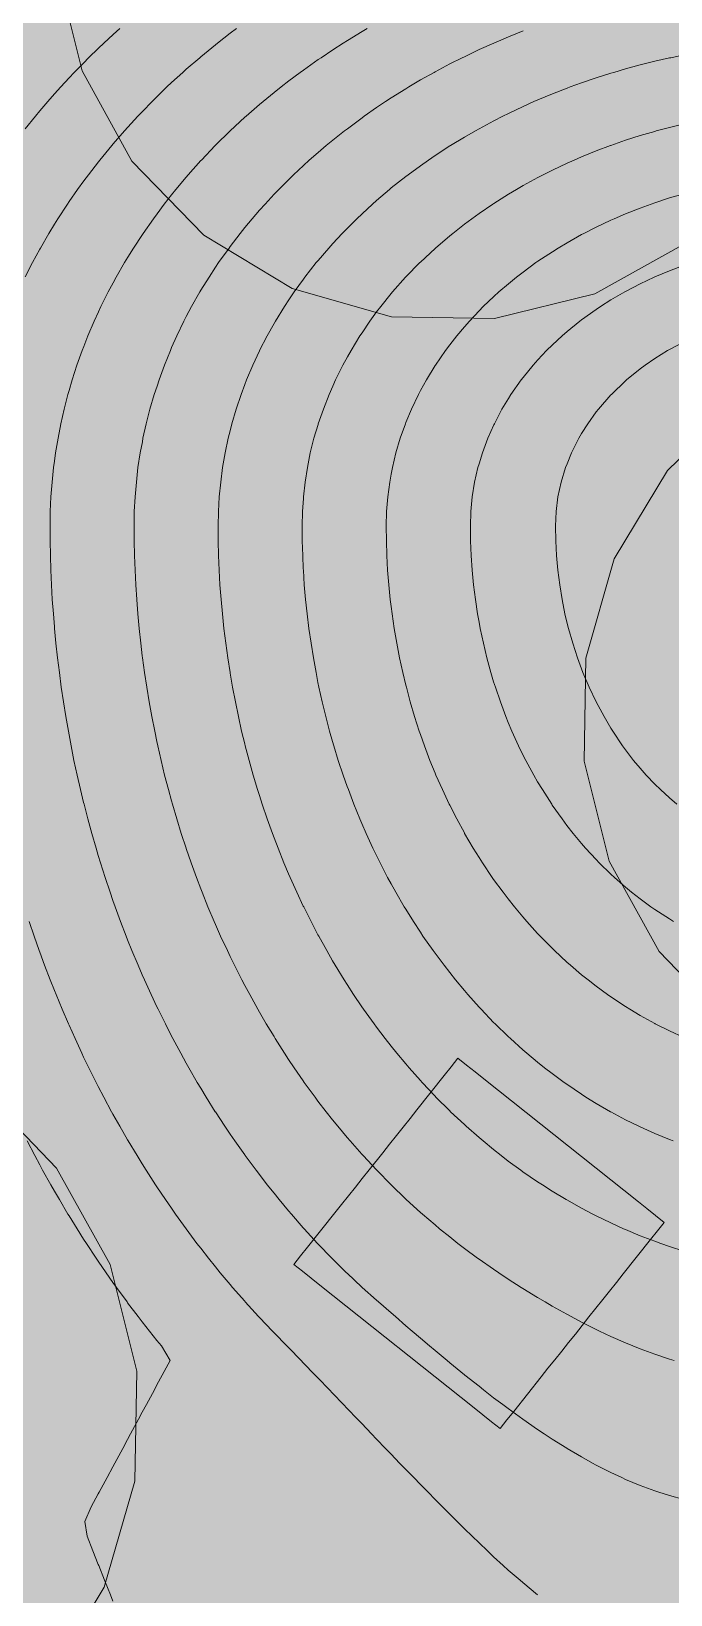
# Model space of a CAD drawing. Header units: millimetres. Extents: x -146962 to 322503, y -183624 to 284367.
# Drawn here: x 108137 to 112504, y 40599 to 51280 of the extents above; entities that cross this region are included whole.
import ezdxf

# ---------------------------------------------------------------- set-up
doc = ezdxf.new("R2010")
doc.units = ezdxf.units.MM
doc.layers.add('06_部屋の色', color=8, linetype='Continuous', lineweight=0)
doc.layers.add('30_敷地・外構', color=8, linetype='Continuous', lineweight=9)

msp = doc.modelspace()

# ---------------------------------------------------------------- hatches: boundary and pattern name
at = {"layer": '06_部屋の色', "true_color": 0xdde9cf}
msp.add_hatch(color=8, dxfattribs=at).paths.add_polyline_path([(83510, 29401), (83510, 31671), (83754, 32065), (83999, 32458), (84245, 32851), (84492, 33243), (84739, 33635), (84988, 34026), (85238, 34416), (85488, 34806), (85740, 35195), (85992, 35584), (86246, 35972), (86500, 36359), (86756, 36746), (87012, 37132), (87269, 37518), (87527, 37902), (87786, 38287), (88046, 38670), (88307, 39053), (88569, 39435), (88832, 39817), (89096, 40198), (89360, 40579), (89626, 40958), (89893, 41337), (90160, 41716), (90428, 42094), (90698, 42471), (90968, 42847), (91239, 43223), (91511, 43598), (91784, 43973), (92058, 44347), (92333, 44720), (92608, 45092), (92885, 45464), (93163, 45835), (93441, 46206), (93720, 46575), (94001, 46944), (94282, 47313), (94564, 47681), (94847, 48048), (95130, 48414), (95415, 48780), (95701, 49145), (95987, 49509), (96275, 49872), (96563, 50235), (96852, 50597), (97142, 50959), (97433, 51320), (97725, 51680), (98017, 52039), (98311, 52398), (98605, 52755), (98901, 53113), (99197, 53469), (99494, 53825), (99792, 54180), (100090, 54534), (100390, 54888), (100690, 55240), (100992, 55592), (101294, 55944), (101597, 56294), (101901, 56644), (102206, 56993), (102511, 57342), (102818, 57689), (103125, 58036), (103433, 58382), (103742, 58728), (104052, 59072), (104363, 59416), (104674, 59759), (104986, 60102), (105300, 60443), (105614, 60784), (105929, 61124), (106244, 61463), (106561, 61802), (106878, 62140), (107196, 62477), (107515, 62813), (107835, 63148), (108155, 63483), (108477, 63817), (108799, 64150), (109122, 64482), (109446, 64813), (109771, 65144), (110096, 65474), (110422, 65803), (110749, 66131), (111077, 66459), (111406, 66786), (111735, 67112), (112066, 67437), (112397, 67761), (112729, 68084), (113061, 68407), (113395, 68729), (113729, 69050), (114064, 69370), (114400, 69690), (114736, 70008), (115073, 70326), (115411, 70643), (115750, 70959), (116090, 71274), (116430, 71589), (116771, 71902), (117113, 72215), (117456, 72527), (117800, 72838), (118597, 72838), (118594, 29399)])
at = {"layer": '30_敷地・外構', "true_color": 0xcfe0b8}
for points in [[(110690, 54682), (111395, 54670), (112072, 54475), (112677, 54112), (113166, 53605), (113508, 52989), (113678, 52305), (113666, 51600), (113472, 50923), (113109, 50319), (112602, 49829), (111985, 49487), (111301, 49317), (110597, 49329), (109919, 49523), (109315, 49886), (108825, 50393), (108484, 51010), (108313, 51694), (108325, 52398), (108520, 53076), (108883, 53680), (109390, 54170), (110006, 54511)], [(113606, 49111), (114290, 49282), (114995, 49269), (115672, 49075), (116276, 48712), (116766, 48205), (117108, 47589), (117278, 46905), (117266, 46200), (117071, 45522), (116708, 44918), (116201, 44429), (115585, 44087), (114901, 43916), (114196, 43929), (113519, 44123), (112915, 44486), (112425, 44993), (112083, 45610), (111913, 46293), (111925, 46998), (112119, 47676), (112482, 48280), (112989, 48770)], [(104282, 44115), (104940, 44479), (105669, 44661), (106421, 44648), (107144, 44441), (107788, 44054), (108310, 43513), (108675, 42855), (108857, 42126), (108844, 41374), (108636, 40651), (108249, 40007), (107708, 39484), (107051, 39120), (106321, 38938), (105569, 38951), (104847, 39158), (104202, 39546), (103680, 40087), (103316, 40744), (103134, 41474), (103147, 42225), (103354, 42948), (103741, 43592)], [(110211, 43207), (110257, 43266), (110304, 43325), (110351, 43383), (110398, 43442), (110444, 43501), (110538, 43618), (110584, 43677), (110631, 43736), (110678, 43794), (110724, 43853), (110771, 43912), (110958, 44147), (111004, 44205), (111051, 44264), (111110, 44217), (111169, 44171), (111227, 44124), (112284, 43283), (112342, 43237), (112401, 43190), (112460, 43143), (112413, 43085), (112366, 43026), (112180, 42791), (112133, 42733), (112086, 42674), (112040, 42615), (111993, 42556), (111946, 42498), (111853, 42380), (111806, 42322), (111760, 42263), (111713, 42204), (111666, 42146), (111619, 42087), (111433, 41852), (111386, 41793), (111339, 41735), (111281, 41781), (111222, 41828), (111163, 41875), (110107, 42715), (110048, 42762), (109989, 42809), (109931, 42855), (109977, 42914), (110024, 42973)]]:
    msp.add_hatch(color=8, dxfattribs=at).paths.add_polyline_path(points)

# ---------------------------------------------------------------- linework, layer by layer
at = {"layer": '30_敷地・外構'}
for points in [[(113666, 51600), (113472, 50923), (113109, 50319), (112602, 49829), (111985, 49487), (111301, 49317), (110597, 49329), (109919, 49523), (109315, 49886), (108825, 50393), (108484, 51010), (108313, 51694)], [(108096, 50612), (108165, 50699), (108196, 50736), (108250, 50799), (108296, 50852), (108338, 50899), (108396, 50962), (108431, 50999), (108496, 51065), (108529, 51099), (108596, 51164), (108633, 51199), (108696, 51258), (108741, 51299)], [(108096, 49601), (108146, 49699), (108196, 49791), (108200, 49799), (108258, 49899), (108296, 49961), (108319, 49999), (108385, 50099), (108396, 50116), (108454, 50199), (108496, 50257), (108527, 50299), (108596, 50388), (108605, 50399), (108687, 50499), (108696, 50510), (108773, 50599), (108796, 50624), (108865, 50699), (108896, 50732), (108962, 50799), (108996, 50833), (109064, 50899), (109096, 50929), (109173, 50999), (109196, 51020), (109288, 51099), (109296, 51106), (109396, 51188), (109409, 51199), (109496, 51267), (109539, 51299)], [(112595, 41249), (112495, 41276), (112423, 41299), (112395, 41308), (112295, 41345), (112195, 41387), (112170, 41399), (112095, 41434), (111995, 41485), (111970, 41499), (111895, 41541), (111797, 41599), (111795, 41600), (111695, 41663), (111640, 41699), (111595, 41729), (111495, 41799), (111494, 41799), (111395, 41871), (111357, 41899), (111295, 41945), (111226, 41999), (111195, 42023), (111099, 42099), (111095, 42102), (110995, 42184), (110977, 42199), (110895, 42267), (110857, 42299), (110795, 42351), (110739, 42399), (110695, 42437), (110624, 42499), (110595, 42524), (110509, 42599), (110495, 42612), (110397, 42699), (110395, 42701), (110295, 42795), (110291, 42799), (110195, 42894), (110190, 42899), (110095, 42997), (110093, 42999), (110001, 43099), (109995, 43106), (109914, 43199), (109895, 43221), (109830, 43299), (109795, 43342), (109749, 43399), (109695, 43469), (109672, 43499), (109598, 43599), (109595, 43604), (109527, 43699), (109495, 43746), (109459, 43799), (109395, 43897), (109394, 43899), (109331, 43999), (109295, 44059), (109271, 44099), (109213, 44199), (109195, 44231), (109158, 44299), (109104, 44399), (109095, 44416), (109053, 44499), (109003, 44599), (108995, 44616), (108956, 44699), (108911, 44799), (108895, 44834), (108867, 44899), (108825, 44999), (108795, 45074), (108785, 45099), (108747, 45199), (108710, 45299), (108695, 45342), (108675, 45399), (108642, 45499), (108610, 45599), (108595, 45648), (108580, 45699), (108551, 45799), (108524, 45899), (108498, 45999), (108495, 46011), (108474, 46099), (108451, 46199), (108429, 46299), (108409, 46399), (108395, 46473), (108391, 46499), (108373, 46599), (108357, 46699), (108342, 46799), (108329, 46899), (108317, 46999), (108306, 47099), (108296, 47199), (108295, 47212), (108288, 47299), (108281, 47399), (108276, 47499), (108271, 47599), (108268, 47699), (108266, 47799), (108266, 47899), (108267, 47999), (108271, 48099), (108279, 48199), (108289, 48299), (108296, 48344), (108303, 48399), (108320, 48499), (108339, 48599), (108362, 48699), (108388, 48799), (108396, 48826), (108417, 48899), (108449, 48999), (108485, 49099), (108496, 49126), (108524, 49199), (108567, 49299), (108596, 49362), (108613, 49399), (108663, 49499), (108696, 49561), (108716, 49599), (108774, 49699), (108796, 49736), (108835, 49799), (108896, 49892), (108901, 49899), (108971, 49999), (108996, 50033), (109045, 50099), (109096, 50163), (109125, 50199), (109196, 50284), (109209, 50299), (109296, 50396), (109299, 50399), (109394, 50499), (109396, 50501), (109496, 50599), (109496, 50599), (109596, 50692), (109604, 50699), (109696, 50779), (109720, 50799), (109796, 50862), (109843, 50899), (109896, 50940), (109974, 50999), (109996, 51015), (110096, 51086), (110116, 51099), (110196, 51153), (110268, 51199), (110296, 51217), (110396, 51278), (110432, 51299)], [(112527, 42199), (112495, 42209), (112395, 42242), (112295, 42279), (112245, 42299), (112195, 42319), (112095, 42363), (112019, 42399), (111995, 42411), (111895, 42461), (111824, 42499), (111795, 42515), (111695, 42571), (111647, 42599), (111595, 42630), (111495, 42692), (111484, 42699), (111395, 42756), (111330, 42799), (111295, 42823), (111195, 42892), (111185, 42899), (111095, 42965), (111051, 42999), (110995, 43043), (110926, 43099), (110895, 43125), (110809, 43199), (110795, 43211), (110698, 43299), (110695, 43302), (110595, 43399), (110595, 43399), (110497, 43499), (110495, 43501), (110404, 43599), (110395, 43609), (110315, 43699), (110295, 43723), (110231, 43799), (110195, 43844), (110151, 43899), (110095, 43972), (110075, 43999), (110002, 44099), (109995, 44109), (109933, 44199), (109895, 44255), (109866, 44299), (109803, 44399), (109795, 44412), (109742, 44499), (109695, 44580), (109684, 44599), (109629, 44699), (109595, 44762), (109576, 44799), (109525, 44899), (109495, 44960), (109477, 44999), (109430, 45099), (109395, 45178), (109386, 45199), (109344, 45299), (109304, 45399), (109295, 45421), (109266, 45499), (109229, 45599), (109195, 45698), (109195, 45699), (109162, 45799), (109131, 45899), (109102, 45999), (109095, 46023), (109074, 46099), (109048, 46199), (109024, 46299), (109001, 46399), (108995, 46427), (108980, 46499), (108960, 46599), (108942, 46699), (108926, 46799), (108911, 46899), (108897, 46999), (108895, 47013), (108885, 47099), (108874, 47199), (108865, 47299), (108857, 47399), (108851, 47499), (108846, 47599), (108842, 47699), (108840, 47799), (108840, 47899), (108841, 47999), (108846, 48099), (108855, 48199), (108866, 48299), (108882, 48399), (108896, 48475), (108900, 48499), (108922, 48599), (108948, 48699), (108977, 48799), (108996, 48856), (109010, 48899), (109047, 48999), (109087, 49099), (109096, 49119), (109131, 49199), (109180, 49299), (109196, 49330), (109232, 49399), (109289, 49499), (109296, 49510), (109351, 49599), (109396, 49668), (109417, 49699), (109488, 49799), (109496, 49810), (109564, 49899), (109596, 49938), (109646, 49999), (109696, 50057), (109734, 50099), (109796, 50166), (109827, 50199), (109896, 50268), (109928, 50299), (109996, 50363), (110036, 50399), (110096, 50452), (110152, 50499), (110196, 50535), (110276, 50599), (110296, 50614), (110396, 50688), (110411, 50699), (110496, 50758), (110557, 50799), (110596, 50825), (110696, 50887), (110716, 50899), (110796, 50947), (110889, 50999), (110896, 51003), (110996, 51056), (111081, 51099), (111096, 51106), (111196, 51154), (111296, 51199), (111296, 51199), (111396, 51242), (111496, 51282)], [(112595, 42947), (112495, 42979), (112437, 42999), (112395, 43014), (112295, 43052), (112195, 43094), (112182, 43099), (112095, 43139), (111995, 43187), (111972, 43199), (111895, 43240), (111795, 43296), (111790, 43299), (111695, 43356), (111628, 43399), (111595, 43420), (111495, 43489), (111481, 43499), (111395, 43562), (111347, 43599), (111295, 43640), (111223, 43699), (111195, 43723), (111108, 43799), (111095, 43811), (111001, 43899), (110995, 43905), (110901, 43999), (110895, 44005), (110806, 44099), (110795, 44111), (110717, 44199), (110695, 44225), (110633, 44299), (110595, 44346), (110554, 44399), (110495, 44476), (110478, 44499), (110407, 44599), (110395, 44616), (110339, 44699), (110295, 44767), (110275, 44799), (110213, 44899), (110195, 44930), (110155, 44999), (110100, 45099), (110095, 45108), (110048, 45199), (109998, 45299), (109995, 45304), (109950, 45399), (109905, 45499), (109895, 45523), (109863, 45599), (109823, 45699), (109795, 45770), (109784, 45799), (109748, 45899), (109714, 45999), (109695, 46059), (109683, 46099), (109653, 46199), (109625, 46299), (109598, 46399), (109595, 46412), (109574, 46499), (109552, 46599), (109531, 46699), (109512, 46799), (109495, 46895), (109495, 46899), (109479, 46999), (109465, 47099), (109453, 47199), (109443, 47299), (109434, 47399), (109426, 47499), (109421, 47599), (109417, 47699), (109414, 47799), (109414, 47899), (109415, 47999), (109421, 48099), (109431, 48199), (109444, 48299), (109461, 48399), (109483, 48499), (109496, 48551), (109508, 48599), (109537, 48699), (109571, 48799), (109596, 48866), (109608, 48899), (109651, 48999), (109696, 49096), (109697, 49099), (109749, 49199), (109796, 49283), (109805, 49299), (109866, 49399), (109896, 49444), (109933, 49499), (109996, 49586), (110005, 49599), (110084, 49699), (110096, 49714), (110169, 49799), (110196, 49829), (110261, 49899), (110296, 49935), (110360, 49999), (110396, 50033), (110467, 50099), (110496, 50124), (110584, 50199), (110596, 50209), (110696, 50288), (110711, 50299), (110796, 50361), (110850, 50399), (110896, 50431), (110996, 50496), (111001, 50499), (111096, 50557), (111170, 50599), (111196, 50614), (111296, 50668), (111357, 50699), (111396, 50718), (111496, 50766), (111570, 50799), (111596, 50811), (111696, 50852), (111796, 50891), (111817, 50899), (111896, 50928), (111996, 50962), (112096, 50994), (112115, 50999), (112196, 51023), (112296, 51050), (112396, 51075), (112496, 51098), (112504, 51099), (112596, 51118)], [(112521, 43699), (112495, 43709), (112395, 43750), (112295, 43795), (112286, 43799), (112195, 43844), (112095, 43898), (112092, 43899), (111995, 43956), (111925, 43999), (111895, 44018), (111795, 44086), (111777, 44099), (111695, 44159), (111643, 44199), (111595, 44237), (111521, 44299), (111495, 44321), (111409, 44399), (111395, 44412), (111305, 44499), (111295, 44509), (111209, 44599), (111195, 44614), (111119, 44699), (111095, 44727), (111035, 44799), (110995, 44849), (110956, 44899), (110895, 44981), (110882, 44999), (110812, 45099), (110795, 45125), (110747, 45199), (110695, 45282), (110685, 45299), (110626, 45399), (110595, 45455), (110571, 45499), (110520, 45599), (110495, 45649), (110471, 45699), (110425, 45799), (110395, 45867), (110382, 45899), (110341, 45999), (110303, 46099), (110295, 46121), (110268, 46199), (110234, 46299), (110204, 46399), (110195, 46428), (110175, 46499), (110149, 46599), (110124, 46699), (110102, 46799), (110095, 46832), (110082, 46899), (110064, 46999), (110048, 47099), (110033, 47199), (110021, 47299), (110011, 47399), (110002, 47499), (109996, 47599), (109995, 47608), (109991, 47699), (109988, 47799), (109988, 47899), (109990, 47999), (109996, 48087), (109996, 48099), (110007, 48199), (110023, 48299), (110043, 48399), (110068, 48499), (110096, 48594), (110097, 48599), (110132, 48699), (110171, 48799), (110196, 48855), (110215, 48899), (110265, 48999), (110296, 49055), (110321, 49099), (110382, 49199), (110396, 49220), (110450, 49299), (110496, 49362), (110524, 49399), (110596, 49488), (110605, 49499), (110694, 49599), (110696, 49601), (110792, 49699), (110796, 49703), (110896, 49796), (110899, 49799), (110996, 49882), (111017, 49899), (111096, 49961), (111147, 49999), (111196, 50035), (111290, 50099), (111296, 50103), (111396, 50166), (111452, 50199), (111496, 50225), (111596, 50280), (111634, 50299), (111696, 50330), (111796, 50378), (111844, 50399), (111896, 50422), (111996, 50463), (112093, 50499), (112096, 50500), (112196, 50535), (112296, 50567), (112396, 50596), (112406, 50599), (112496, 50623), (112596, 50647)], [(112595, 44406), (112495, 44451), (112399, 44499), (112395, 44501), (112295, 44556), (112224, 44599), (112195, 44617), (112095, 44683), (112073, 44699), (111995, 44756), (111940, 44799), (111895, 44835), (111820, 44899), (111795, 44921), (111711, 44999), (111695, 45015), (111612, 45099), (111595, 45117), (111521, 45199), (111495, 45229), (111437, 45299), (111395, 45352), (111359, 45399), (111295, 45486), (111286, 45499), (111219, 45599), (111195, 45636), (111156, 45699), (111097, 45799), (111095, 45803), (111043, 45899), (110995, 45992), (110992, 45999), (110945, 46099), (110901, 46199), (110895, 46212), (110860, 46299), (110822, 46399), (110795, 46475), (110787, 46499), (110755, 46599), (110725, 46699), (110699, 46799), (110695, 46812), (110674, 46899), (110653, 46999), (110633, 47099), (110616, 47199), (110602, 47299), (110595, 47349), (110589, 47399), (110579, 47499), (110571, 47599), (110566, 47699), (110563, 47799), (110562, 47899), (110564, 47999), (110572, 48099), (110585, 48199), (110596, 48255), (110604, 48299), (110628, 48399), (110657, 48499), (110693, 48599), (110696, 48606), (110734, 48699), (110782, 48799), (110796, 48825), (110836, 48899), (110896, 48996), (110898, 48999), (110966, 49099), (110996, 49138), (111043, 49199), (111096, 49261), (111129, 49299), (111196, 49370), (111224, 49399), (111296, 49467), (111331, 49499), (111396, 49555), (111450, 49599), (111496, 49635), (111584, 49699), (111596, 49708), (111696, 49774), (111736, 49799), (111796, 49835), (111896, 49891), (111911, 49899), (111996, 49942), (112096, 49990), (112117, 49999), (112196, 50033), (112296, 50072), (112371, 50099), (112396, 50108), (112496, 50141), (112596, 50170)], [(112524, 45199), (112495, 45216), (112395, 45280), (112369, 45299), (112295, 45352), (112236, 45399), (112195, 45433), (112120, 45499), (112095, 45522), (112016, 45599), (111995, 45621), (111923, 45699), (111895, 45731), (111839, 45799), (111795, 45855), (111762, 45899), (111695, 45994), (111692, 45999), (111628, 46099), (111595, 46153), (111569, 46199), (111515, 46299), (111495, 46337), (111465, 46399), (111420, 46499), (111395, 46558), (111378, 46599), (111341, 46699), (111307, 46799), (111295, 46836), (111276, 46899), (111249, 46999), (111225, 47099), (111203, 47199), (111195, 47243), (111185, 47299), (111170, 47399), (111157, 47499), (111148, 47599), (111141, 47699), (111137, 47799), (111136, 47899), (111139, 47999), (111148, 48099), (111165, 48199), (111188, 48299), (111196, 48325), (111218, 48399), (111255, 48499), (111296, 48591), (111300, 48599), (111352, 48699), (111396, 48771), (111413, 48799), (111484, 48899), (111496, 48914), (111564, 48999), (111596, 49034), (111657, 49099), (111696, 49137), (111762, 49199), (111796, 49228), (111883, 49299), (111896, 49309), (111996, 49380), (112024, 49399), (112096, 49445), (112190, 49499), (112196, 49503), (112296, 49555), (112391, 49599), (112396, 49601), (112496, 49643), (112596, 49681)], [(112546, 45999), (112495, 46042), (112434, 46099), (112395, 46137), (112337, 46199), (112295, 46246), (112251, 46299), (112195, 46372), (112176, 46399), (112108, 46499), (112095, 46520), (112049, 46599), (111995, 46698), (111995, 46699), (111948, 46799), (111905, 46899), (111895, 46925), (111868, 46999), (111836, 47099), (111807, 47199), (111795, 47244), (111782, 47299), (111763, 47399), (111746, 47499), (111733, 47599), (111724, 47699), (111719, 47799), (111717, 47899), (111721, 47999), (111734, 48099), (111756, 48199), (111786, 48299), (111796, 48324), (111826, 48399), (111876, 48499), (111896, 48532), (111938, 48599), (111996, 48679), (112011, 48699), (112096, 48796), (112099, 48799), (112196, 48892), (112203, 48899), (112296, 48974), (112330, 48999), (112396, 49044), (112483, 49099), (112496, 49106), (112596, 49159)], [(112915, 44486), (112425, 44993), (112083, 45610), (111913, 46293), (111925, 46998), (112119, 47676), (112482, 48280), (112989, 48770)], [(111595, 40599), (111595, 40599), (111495, 40682), (111475, 40699), (111395, 40768), (111361, 40799), (111295, 40859), (111253, 40899), (111195, 40953), (111148, 40999), (111095, 41050), (111045, 41099), (110995, 41149), (110945, 41199), (110895, 41249), (110847, 41299), (110795, 41352), (110749, 41399), (110695, 41455), (110653, 41499), (110595, 41559), (110557, 41599), (110495, 41663), (110461, 41699), (110395, 41768), (110365, 41799), (110295, 41872), (110270, 41899), (110195, 41977), (110174, 41999), (110095, 42081), (110077, 42099), (109995, 42184), (109980, 42199), (109895, 42287), (109883, 42299), (109795, 42389), (109785, 42399), (109695, 42494), (109690, 42499), (109599, 42599), (109595, 42604), (109512, 42699), (109495, 42719), (109428, 42799), (109395, 42839), (109347, 42899), (109295, 42966), (109269, 42999), (109195, 43099), (109195, 43099), (109123, 43199), (109095, 43239), (109053, 43299), (108995, 43386), (108986, 43399), (108922, 43499), (108895, 43542), (108860, 43599), (108800, 43699), (108795, 43707), (108742, 43799), (108695, 43883), (108686, 43899), (108632, 43999), (108595, 44071), (108581, 44099), (108531, 44199), (108495, 44272), (108482, 44299), (108436, 44399), (108395, 44490), (108391, 44499), (108348, 44599), (108307, 44699), (108295, 44727), (108267, 44799), (108228, 44899), (108195, 44989), (108191, 44999), (108156, 45099), (108122, 45199)], [(104282, 44115), (104940, 44479), (105669, 44661), (106421, 44648), (107144, 44441), (107788, 44054), (108310, 43513), (108675, 42855), (108857, 42126), (108844, 41374), (108636, 40651), (108249, 40007)], [(110211, 43207), (110257, 43266), (110304, 43325), (110351, 43383), (110398, 43442), (110444, 43501), (110538, 43618), (110584, 43677), (110631, 43736), (110678, 43794), (110724, 43853), (110771, 43912), (110958, 44147), (111004, 44205), (111051, 44264), (111110, 44217), (111169, 44171), (111227, 44124), (112284, 43283), (112342, 43237), (112401, 43190), (112460, 43143), (112413, 43085), (112366, 43026), (112180, 42791), (112133, 42733), (112086, 42674), (112040, 42615), (111993, 42556), (111946, 42498), (111853, 42380), (111806, 42322), (111760, 42263), (111713, 42204), (111666, 42146), (111619, 42087), (111433, 41852), (111386, 41793), (111339, 41735), (111281, 41781), (111222, 41828), (111163, 41875), (110107, 42715), (110048, 42762), (109989, 42809), (109931, 42855), (109977, 42914), (110024, 42973), (110211, 43207)], [(108695, 40556), (108678, 40599), (108638, 40699), (108598, 40799), (108595, 40806), (108558, 40899), (108518, 40999), (108502, 41099), (108547, 41199), (108595, 41289), (108601, 41299), (108655, 41399), (108695, 41474), (108709, 41499), (108762, 41599), (108795, 41660), (108816, 41699), (108870, 41799), (108895, 41846), (108924, 41899), (108978, 41999), (108995, 42032), (109032, 42099), (109086, 42199), (109026, 42299), (108995, 42337), (108945, 42399), (108895, 42463), (108867, 42499), (108795, 42594), (108791, 42599), (108719, 42699), (108695, 42732), (108648, 42799), (108595, 42877), (108580, 42899), (108514, 42999), (108495, 43028), (108450, 43099), (108395, 43188), (108388, 43199), (108329, 43299), (108295, 43357), (108271, 43399), (108215, 43499), (108195, 43536), (108161, 43599), (108109, 43699)]]:
    msp.add_lwpolyline(points, dxfattribs=at)

doc.saveas('drawing.dxf')
